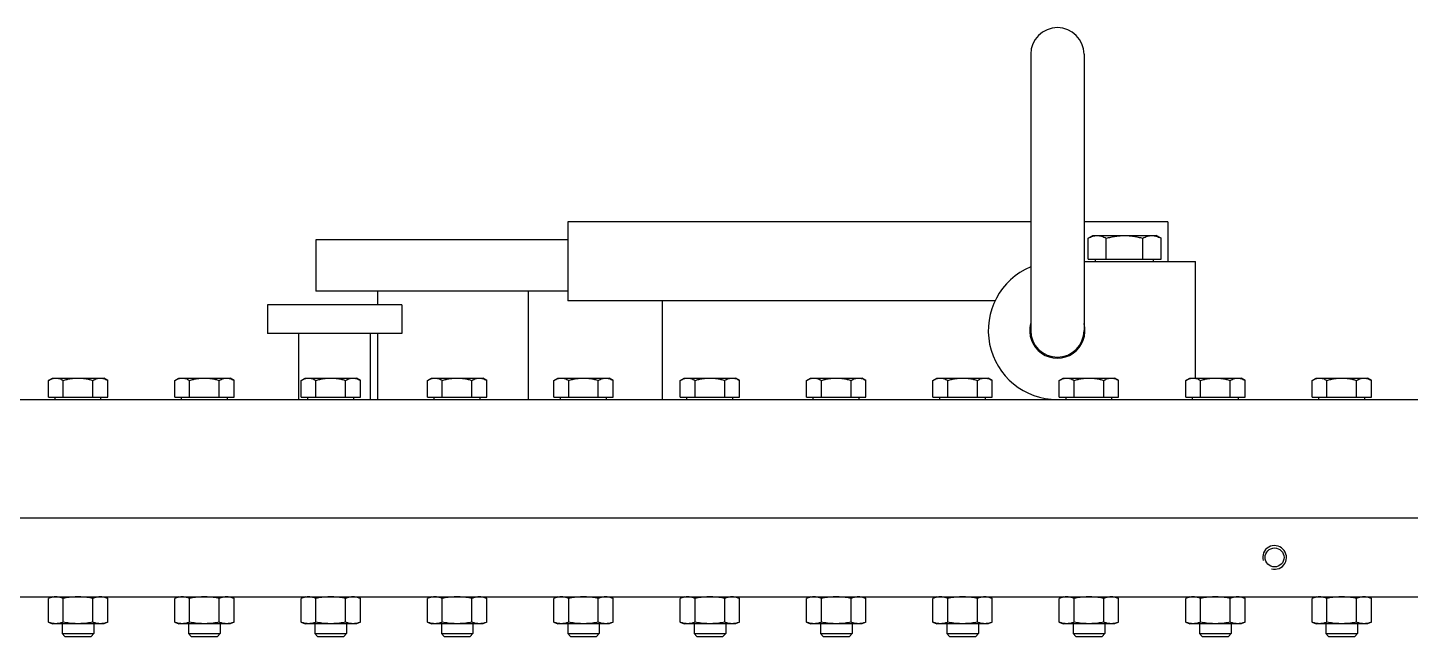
# Model space of a CAD drawing. Extents: x -50 to 48714, y -13211 to 6743.
# Drawn here: x 25988.2 to 26338.4, y -11396.8 to -11242.5 of the extents above; entities that cross this region are included whole.
import ezdxf

# ---------------------------------------------------------------- set-up
doc = ezdxf.new("R2010")
doc.units = 0
doc.header["$LTSCALE"] = 50
doc.layers.get('0').update_dxf_attribs({"linetype": 'CONTINUOUS'})

# ---------------------------------------------------------------- blocks, each defined once
blk = doc.blocks.new('SMAF_UE46_S')
for p, q in [((242.25, 302), (242.25, 232)), ((255.75, 302), (255.75, 232)), ((242.25, 259.5), (125, 259.5)), ((125, 259.5), (125, 239.5)), ((277, 259.5), (255.75, 259.5)), ((277, 259.5), (277, 249.5)), ((256.76, 255.37), (258, 256.08)), ((258, 256.08), (274, 256.08)), ((275.24, 255.37), (274, 256.08)), ((125, 255), (61.25, 255)), ((61.25, 255), (61.25, 242)), ((256.76, 250.1), (256.76, 255.37)), ((261.38, 250.1), (261.38, 255.37)), ((270.62, 250.1), (270.62, 255.37)), ((275.24, 250.1), (275.24, 255.37)), ((255.75, 249.5), (284, 249.5)), ((256.76, 250.1), (275.24, 250.1)), ((258.69, 249.5), (258.69, 250.1)), ((273.32, 249.5), (273.32, 250.1)), ((284, 219.95), (284, 249.5)), ((125, 242), (61.25, 242)), ((76.9, 238.5), (76.9, 242)), ((115.1, 214.5), (115.1, 242)), ((83, 238.5), (49, 238.5)), ((49, 238.5), (49, 231.2)), ((83, 238.5), (83, 231.2)), ((233.24, 239.5), (125, 239.5)), ((149, 214.5), (149, 239.5)), ((83, 231.2), (49, 231.2)), ((56.9, 214.5), (56.9, 231.2)), ((75.1, 214.5), (75.1, 231.2)), ((76.9, 214.5), (76.9, 231.2)), ((253, 226.28), (253, 226.57)), ((-6.51, 219.37), (-5.5, 219.95)), ((-6.51, 215.1), (-6.51, 219.37)), ((-5.5, 219.95), (7.5, 219.95)), ((-2.75, 215.1), (-2.75, 219.37)), ((4.75, 215.1), (4.75, 219.37)), ((8.51, 219.37), (7.5, 219.95)), ((8.51, 215.1), (8.51, 219.37)), ((25.49, 219.37), (26.5, 219.95)), ((25.49, 215.1), (25.49, 219.37)), ((26.5, 219.95), (39.5, 219.95)), ((29.25, 215.1), (29.25, 219.37)), ((36.75, 215.1), (36.75, 219.37)), ((40.51, 219.37), (39.5, 219.95)), ((40.51, 215.1), (40.51, 219.37)), ((57.49, 219.37), (58.5, 219.95)), ((57.49, 215.1), (57.49, 219.37)), ((58.5, 219.95), (71.5, 219.95)), ((61.25, 215.1), (61.25, 219.37)), ((68.75, 215.1), (68.75, 219.37)), ((72.51, 219.37), (71.5, 219.95)), ((72.51, 215.1), (72.51, 219.37)), ((89.49, 219.37), (90.5, 219.95)), ((89.49, 215.1), (89.49, 219.37)), ((90.5, 219.95), (103.5, 219.95)), ((93.25, 215.1), (93.25, 219.37)), ((100.75, 215.1), (100.75, 219.37)), ((104.51, 219.37), (103.5, 219.95)), ((104.51, 215.1), (104.51, 219.37)), ((121.49, 219.37), (122.5, 219.95)), ((121.49, 215.1), (121.49, 219.37)), ((122.5, 219.95), (135.5, 219.95)), ((125.25, 215.1), (125.25, 219.37)), ((132.75, 215.1), (132.75, 219.37)), ((136.51, 219.37), (135.5, 219.95)), ((136.51, 215.1), (136.51, 219.37)), ((153.49, 219.37), (154.5, 219.95)), ((153.49, 215.1), (153.49, 219.37)), ((154.5, 219.95), (167.5, 219.95)), ((157.25, 215.1), (157.25, 219.37)), ((164.75, 215.1), (164.75, 219.37)), ((168.51, 219.37), (167.5, 219.95)), ((168.51, 215.1), (168.51, 219.37)), ((185.49, 219.37), (186.5, 219.95)), ((185.49, 215.1), (185.49, 219.37)), ((186.5, 219.95), (199.5, 219.95)), ((189.25, 215.1), (189.25, 219.37)), ((196.75, 215.1), (196.75, 219.37)), ((200.51, 219.37), (199.5, 219.95)), ((200.51, 215.1), (200.51, 219.37)), ((217.49, 219.37), (218.5, 219.95)), ((217.49, 215.1), (217.49, 219.37)), ((218.5, 219.95), (231.5, 219.95)), ((221.25, 215.1), (221.25, 219.37)), ((228.75, 215.1), (228.75, 219.37)), ((232.51, 219.37), (231.5, 219.95)), ((232.51, 215.1), (232.51, 219.37)), ((249.49, 219.37), (250.5, 219.95)), ((249.49, 215.1), (249.49, 219.37)), ((250.5, 219.95), (263.5, 219.95)), ((253.25, 215.1), (253.25, 219.37)), ((260.75, 215.1), (260.75, 219.37)), ((264.51, 219.37), (263.5, 219.95)), ((264.51, 215.1), (264.51, 219.37)), ((281.49, 219.37), (282.5, 219.95)), ((281.49, 215.1), (281.49, 219.37)), ((282.5, 219.95), (295.5, 219.95)), ((285.25, 215.1), (285.25, 219.37)), ((292.75, 215.1), (292.75, 219.37)), ((296.51, 219.37), (295.5, 219.95)), ((296.51, 215.1), (296.51, 219.37)), ((313.49, 219.37), (314.5, 219.95)), ((313.49, 215.1), (313.49, 219.37)), ((314.5, 219.95), (327.5, 219.95)), ((317.25, 215.1), (317.25, 219.37)), ((324.75, 215.1), (324.75, 219.37)), ((328.51, 219.37), (327.5, 219.95)), ((328.51, 215.1), (328.51, 219.37)), ((-364, 214.5), (366, 214.5)), ((-6.51, 215.1), (8.51, 215.1)), ((-4.81, 214.5), (-4.81, 215.1)), ((6.82, 214.5), (6.82, 215.1)), ((25.49, 215.1), (40.51, 215.1)), ((27.19, 214.5), (27.19, 215.1)), ((38.82, 214.5), (38.82, 215.1)), ((57.49, 215.1), (72.51, 215.1)), ((59.19, 214.5), (59.19, 215.1)), ((70.82, 214.5), (70.82, 215.1)), ((89.49, 215.1), (104.51, 215.1)), ((91.19, 214.5), (91.19, 215.1)), ((102.82, 214.5), (102.82, 215.1)), ((121.49, 215.1), (136.51, 215.1)), ((123.19, 214.5), (123.19, 215.1)), ((134.82, 214.5), (134.82, 215.1)), ((153.49, 215.1), (168.51, 215.1)), ((155.19, 214.5), (155.19, 215.1)), ((166.82, 214.5), (166.82, 215.1)), ((185.49, 215.1), (200.51, 215.1)), ((187.19, 214.5), (187.19, 215.1)), ((198.82, 214.5), (198.82, 215.1)), ((217.49, 215.1), (232.51, 215.1)), ((219.19, 214.5), (219.19, 215.1)), ((230.82, 214.5), (230.82, 215.1)), ((249.49, 215.1), (264.51, 215.1)), ((251.19, 214.5), (251.19, 215.1)), ((262.82, 214.5), (262.82, 215.1)), ((281.49, 215.1), (296.51, 215.1)), ((283.19, 214.5), (283.19, 215.1)), ((294.82, 214.5), (294.82, 215.1)), ((313.49, 215.1), (328.51, 215.1)), ((315.19, 214.5), (315.19, 215.1)), ((326.82, 214.5), (326.82, 215.1)), ((-364, 184.5), (366, 184.5)), ((-364, 164.5), (366, 164.5)), ((-5.5, 164.5), (-6.51, 164.13)), ((-6.51, 158.07), (-6.51, 164.13)), ((-2.75, 158.07), (-2.75, 164.13)), ((4.75, 158.07), (4.75, 164.13)), ((7.5, 164.5), (8.51, 164.13)), ((8.51, 158.07), (8.51, 164.13)), ((26.5, 164.5), (25.49, 164.13)), ((25.49, 158.07), (25.49, 164.13)), ((29.25, 158.07), (29.25, 164.13)), ((36.75, 158.07), (36.75, 164.13)), ((39.5, 164.5), (40.51, 164.13)), ((40.51, 158.07), (40.51, 164.13)), ((58.5, 164.5), (57.49, 164.13)), ((57.49, 158.07), (57.49, 164.13)), ((61.25, 158.07), (61.25, 164.13)), ((68.75, 158.07), (68.75, 164.13)), ((71.5, 164.5), (72.51, 164.13)), ((72.51, 158.07), (72.51, 164.13)), ((90.5, 164.5), (89.49, 164.13)), ((89.49, 158.07), (89.49, 164.13)), ((93.25, 158.07), (93.25, 164.13)), ((100.75, 158.07), (100.75, 164.13)), ((103.5, 164.5), (104.51, 164.13)), ((104.51, 158.07), (104.51, 164.13)), ((122.5, 164.5), (121.49, 164.13)), ((121.49, 158.07), (121.49, 164.13)), ((125.25, 158.07), (125.25, 164.13)), ((132.75, 158.07), (132.75, 164.13)), ((135.5, 164.5), (136.51, 164.13)), ((136.51, 158.07), (136.51, 164.13)), ((154.5, 164.5), (153.49, 164.13)), ((153.49, 158.07), (153.49, 164.13)), ((157.25, 158.07), (157.25, 164.13)), ((164.75, 158.07), (164.75, 164.13)), ((167.5, 164.5), (168.51, 164.13)), ((168.51, 158.07), (168.51, 164.13)), ((186.5, 164.5), (185.49, 164.13)), ((185.49, 158.07), (185.49, 164.13)), ((189.25, 158.07), (189.25, 164.13)), ((196.75, 158.07), (196.75, 164.13)), ((199.5, 164.5), (200.51, 164.13)), ((200.51, 158.07), (200.51, 164.13)), ((218.5, 164.5), (217.49, 164.13)), ((217.49, 158.07), (217.49, 164.13)), ((221.25, 158.07), (221.25, 164.13)), ((228.75, 158.07), (228.75, 164.13)), ((231.5, 164.5), (232.51, 164.13)), ((232.51, 158.07), (232.51, 164.13)), ((250.5, 164.5), (249.49, 164.13)), ((249.49, 158.07), (249.49, 164.13)), ((253.25, 158.07), (253.25, 164.13)), ((260.75, 158.07), (260.75, 164.13)), ((263.5, 164.5), (264.51, 164.13)), ((264.51, 158.07), (264.51, 164.13)), ((282.5, 164.5), (281.49, 164.13)), ((281.49, 158.07), (281.49, 164.13)), ((285.25, 158.07), (285.25, 164.13)), ((292.75, 158.07), (292.75, 164.13)), ((295.5, 164.5), (296.51, 164.13)), ((296.51, 158.07), (296.51, 164.13)), ((314.5, 164.5), (313.49, 164.13)), ((313.49, 158.07), (313.49, 164.13)), ((317.25, 158.07), (317.25, 164.13)), ((324.75, 158.07), (324.75, 164.13)), ((327.5, 164.5), (328.51, 164.13)), ((328.51, 158.07), (328.51, 164.13)), ((-6.51, 158.07), (-5.5, 157.7)), ((7.5, 157.7), (-5.5, 157.7)), ((-3, 157.7), (-3, 155.18)), ((5, 157.7), (5, 155.18)), ((8.51, 158.07), (7.5, 157.7)), ((25.49, 158.07), (26.5, 157.7)), ((39.5, 157.7), (26.5, 157.7)), ((29, 157.7), (29, 155.18)), ((37, 157.7), (37, 155.18)), ((40.51, 158.07), (39.5, 157.7)), ((57.49, 158.07), (58.5, 157.7)), ((71.5, 157.7), (58.5, 157.7)), ((61, 157.7), (61, 155.18)), ((69, 157.7), (69, 155.18)), ((72.51, 158.07), (71.5, 157.7)), ((89.49, 158.07), (90.5, 157.7)), ((103.5, 157.7), (90.5, 157.7)), ((93, 157.7), (93, 155.18)), ((101, 157.7), (101, 155.18)), ((104.51, 158.07), (103.5, 157.7)), ((121.49, 158.07), (122.5, 157.7)), ((135.5, 157.7), (122.5, 157.7)), ((125, 157.7), (125, 155.18)), ((133, 157.7), (133, 155.18)), ((136.51, 158.07), (135.5, 157.7)), ((153.49, 158.07), (154.5, 157.7)), ((167.5, 157.7), (154.5, 157.7)), ((157, 157.7), (157, 155.18)), ((165, 157.7), (165, 155.18)), ((168.51, 158.07), (167.5, 157.7)), ((185.49, 158.07), (186.5, 157.7)), ((199.5, 157.7), (186.5, 157.7)), ((189, 157.7), (189, 155.18)), ((197, 157.7), (197, 155.18)), ((200.51, 158.07), (199.5, 157.7)), ((217.49, 158.07), (218.5, 157.7)), ((231.5, 157.7), (218.5, 157.7)), ((221, 157.7), (221, 155.18)), ((229, 157.7), (229, 155.18)), ((232.51, 158.07), (231.5, 157.7)), ((249.49, 158.07), (250.5, 157.7)), ((263.5, 157.7), (250.5, 157.7)), ((253, 157.7), (253, 155.18)), ((261, 157.7), (261, 155.18)), ((264.51, 158.07), (263.5, 157.7)), ((281.49, 158.07), (282.5, 157.7)), ((295.5, 157.7), (282.5, 157.7)), ((285, 157.7), (285, 155.18)), ((293, 157.7), (293, 155.18)), ((296.51, 158.07), (295.5, 157.7)), ((313.49, 158.07), (314.5, 157.7)), ((327.5, 157.7), (314.5, 157.7)), ((317, 157.7), (317, 155.18)), ((325, 157.7), (325, 155.18)), ((328.51, 158.07), (327.5, 157.7)), ((-3, 155.18), (5, 155.18)), ((-3, 155.18), (-2.32, 154.5)), ((-2.32, 154.5), (4.32, 154.5)), ((5, 155.18), (4.32, 154.5)), ((29, 155.18), (37, 155.18)), ((29, 155.18), (29.68, 154.5)), ((29.68, 154.5), (36.32, 154.5)), ((37, 155.18), (36.32, 154.5)), ((61, 155.18), (69, 155.18)), ((61, 155.18), (61.68, 154.5)), ((61.68, 154.5), (68.32, 154.5)), ((69, 155.18), (68.32, 154.5)), ((93, 155.18), (101, 155.18)), ((93, 155.18), (93.68, 154.5)), ((93.68, 154.5), (100.32, 154.5)), ((101, 155.18), (100.32, 154.5)), ((125, 155.18), (133, 155.18)), ((125, 155.18), (125.68, 154.5)), ((125.68, 154.5), (132.32, 154.5)), ((133, 155.18), (132.32, 154.5)), ((157, 155.18), (165, 155.18)), ((157, 155.18), (157.68, 154.5)), ((157.68, 154.5), (164.32, 154.5)), ((165, 155.18), (164.32, 154.5)), ((189, 155.18), (197, 155.18)), ((189, 155.18), (189.68, 154.5)), ((189.68, 154.5), (196.32, 154.5)), ((197, 155.18), (196.32, 154.5)), ((221, 155.18), (229, 155.18)), ((221, 155.18), (221.68, 154.5)), ((221.68, 154.5), (228.32, 154.5)), ((229, 155.18), (228.32, 154.5)), ((253, 155.18), (253.68, 154.5)), ((253, 155.18), (261, 155.18)), ((253.68, 154.5), (260.32, 154.5)), ((261, 155.18), (260.32, 154.5)), ((285, 155.18), (293, 155.18)), ((285, 155.18), (285.68, 154.5)), ((285.68, 154.5), (292.32, 154.5)), ((293, 155.18), (292.32, 154.5)), ((317, 155.18), (317.68, 154.5)), ((317, 155.18), (325, 155.18)), ((317.68, 154.5), (324.32, 154.5)), ((325, 155.18), (324.32, 154.5))]:
    blk.add_line(p, q)
blk.add_circle((304, 174.5), 2.4)
for centre, radius, start, end in [((249, 302), 6.75, 0, 180), ((249, 232), 17.5, 112.7489, 270), ((249, 232), 7, 165.4973, 14.5027), ((249, 232), 6.75, 180, 0), ((304, 174.5), 3, 255, 195)]:
    blk.add_arc(centre, radius, start, end)
for points, start_tangent, end_tangent in [([(256.76, 255.37), (257.36, 255.68), (257.94, 255.9), (258.51, 256.03), (259.07, 256.08)], (0.866025, 0.5), (1, 0)), ([(259.07, 256.08), (259.64, 256.03), (260.2, 255.9), (260.78, 255.68), (261.38, 255.37)], (1, 0), (0.866025, -0.5)), ([(261.38, 255.37), (262.57, 255.67), (263.73, 255.9), (264.87, 256.03), (266, 256.08)], (0.960769, 0.27735), (1, 0)), ([(266, 256.08), (267.14, 256.03), (268.28, 255.9), (269.43, 255.67), (270.62, 255.37)], (1, 0), (0.960769, -0.27735)), ([(270.62, 255.37), (271.22, 255.68), (271.8, 255.9), (272.36, 256.03), (272.93, 256.08)], (0.866025, 0.5), (1, 0)), ([(272.93, 256.08), (273.49, 256.03), (273.96, 255.93)], (1, 0), (0.960597, -0.277946)), ([(273.96, 255.93), (274.06, 255.9), (274.64, 255.68), (275.24, 255.37)], (0.960597, -0.277946), (0.866025, -0.5)), ([(-6.51, 219.37), (-6.02, 219.62), (-5.55, 219.8), (-5.09, 219.91), (-4.63, 219.95)], (0.866025, 0.5), (1, 0)), ([(-4.63, 219.95), (-4.17, 219.91), (-3.71, 219.8), (-3.24, 219.62), (-2.75, 219.37)], (1, 0), (0.866025, -0.5)), ([(-2.75, 219.37), (-1.78, 219.62), (-0.84, 219.8), (0.08, 219.91), (1, 219.95)], (0.960769, 0.27735), (1, 0)), ([(1, 219.95), (1.92, 219.91), (2.85, 219.8), (3.79, 219.62), (4.75, 219.37)], (1, 0), (0.960769, -0.27735)), ([(4.75, 219.37), (5.24, 219.62), (5.71, 219.8), (6.17, 219.91), (6.63, 219.95)], (0.866025, 0.5), (1, 0)), ([(6.63, 219.95), (7.09, 219.91), (7.47, 219.83)], (1, 0), (0.960596, -0.27795)), ([(7.47, 219.83), (7.55, 219.8)], (0.960596, -0.27795), (0.95406, -0.299617)), ([(7.55, 219.8), (8.02, 219.62), (8.51, 219.37)], (0.95406, -0.299617), (0.866025, -0.5)), ([(25.49, 219.37), (25.98, 219.62), (26.45, 219.8), (26.91, 219.91), (27.37, 219.95)], (0.866025, 0.5), (1, 0)), ([(27.37, 219.95), (27.83, 219.91), (28.29, 219.8), (28.76, 219.62), (29.25, 219.37)], (1, 0), (0.866025, -0.5)), ([(29.25, 219.37), (30.22, 219.62), (31.16, 219.8), (32.08, 219.91), (33, 219.95)], (0.960769, 0.27735), (1, 0)), ([(33, 219.95), (33.92, 219.91), (34.85, 219.8), (35.79, 219.62), (36.75, 219.37)], (1, 0), (0.960769, -0.27735)), ([(36.75, 219.37), (37.24, 219.62), (37.71, 219.8), (38.17, 219.91), (38.63, 219.95)], (0.866025, 0.5), (1, 0)), ([(38.63, 219.95), (39.09, 219.91), (39.47, 219.83)], (1, 0), (0.960596, -0.27795)), ([(39.47, 219.83), (39.55, 219.8)], (0.960596, -0.27795), (0.95406, -0.299617)), ([(39.55, 219.8), (40.02, 219.62), (40.51, 219.37)], (0.95406, -0.299617), (0.866025, -0.5)), ([(57.49, 219.37), (57.98, 219.62), (58.45, 219.8), (58.91, 219.91), (59.37, 219.95)], (0.866025, 0.5), (1, 0)), ([(59.37, 219.95), (59.83, 219.91), (60.29, 219.8), (60.76, 219.62), (61.25, 219.37)], (1, 0), (0.866025, -0.5)), ([(61.25, 219.37), (62.22, 219.62), (63.16, 219.8), (64.08, 219.91), (65, 219.95)], (0.960769, 0.27735), (1, 0)), ([(65, 219.95), (65.92, 219.91), (66.85, 219.8), (67.79, 219.62), (68.75, 219.37)], (1, 0), (0.960769, -0.27735)), ([(68.75, 219.37), (69.24, 219.62), (69.71, 219.8), (70.17, 219.91), (70.63, 219.95)], (0.866025, 0.5), (1, 0)), ([(70.63, 219.95), (71.09, 219.91), (71.47, 219.83)], (1, 0), (0.960596, -0.27795)), ([(71.47, 219.83), (71.55, 219.8)], (0.960596, -0.27795), (0.95406, -0.299617)), ([(71.55, 219.8), (72.02, 219.62), (72.51, 219.37)], (0.95406, -0.299617), (0.866025, -0.5)), ([(89.49, 219.37), (89.98, 219.62), (90.45, 219.8), (90.91, 219.91), (91.37, 219.95)], (0.866025, 0.5), (1, 0)), ([(91.37, 219.95), (91.83, 219.91), (92.29, 219.8), (92.76, 219.62), (93.25, 219.37)], (1, 0), (0.866025, -0.5)), ([(93.25, 219.37), (94.22, 219.62), (95.16, 219.8), (96.08, 219.91), (97, 219.95)], (0.960769, 0.27735), (1, 0)), ([(97, 219.95), (97.92, 219.91), (98.85, 219.8), (99.79, 219.62), (100.75, 219.37)], (1, 0), (0.960769, -0.27735)), ([(100.75, 219.37), (101.24, 219.62), (101.71, 219.8), (102.17, 219.91), (102.63, 219.95)], (0.866025, 0.5), (1, 0)), ([(102.63, 219.95), (103.09, 219.91), (103.47, 219.83)], (1, 0), (0.960596, -0.27795)), ([(103.47, 219.83), (103.55, 219.8)], (0.960596, -0.27795), (0.95406, -0.299617)), ([(103.55, 219.8), (104.02, 219.62), (104.51, 219.37)], (0.95406, -0.299617), (0.866025, -0.5)), ([(121.49, 219.37), (121.98, 219.62), (122.45, 219.8), (122.91, 219.91), (123.37, 219.95)], (0.866025, 0.5), (1, 0)), ([(123.37, 219.95), (123.83, 219.91), (124.29, 219.8), (124.76, 219.62), (125.25, 219.37)], (1, 0), (0.866025, -0.5)), ([(125.25, 219.37), (126.22, 219.62), (127.16, 219.8), (128.08, 219.91), (129, 219.95)], (0.960769, 0.27735), (1, 0)), ([(129, 219.95), (129.92, 219.91), (130.85, 219.8), (131.79, 219.62), (132.75, 219.37)], (1, 0), (0.960769, -0.27735)), ([(132.75, 219.37), (133.24, 219.62), (133.71, 219.8), (134.17, 219.91), (134.63, 219.95)], (0.866025, 0.5), (1, 0)), ([(134.63, 219.95), (135.09, 219.91), (135.47, 219.83)], (1, 0), (0.960596, -0.27795)), ([(135.47, 219.83), (135.55, 219.8)], (0.960596, -0.27795), (0.95406, -0.299617)), ([(135.55, 219.8), (136.02, 219.62), (136.51, 219.37)], (0.95406, -0.299617), (0.866025, -0.5)), ([(153.49, 219.37), (153.98, 219.62), (154.45, 219.8), (154.91, 219.91), (155.37, 219.95)], (0.866025, 0.5), (1, 0)), ([(155.37, 219.95), (155.83, 219.91), (156.29, 219.8), (156.76, 219.62), (157.25, 219.37)], (1, 0), (0.866025, -0.5)), ([(157.25, 219.37), (158.22, 219.62), (159.16, 219.8), (160.08, 219.91), (161, 219.95)], (0.960769, 0.27735), (1, 0)), ([(161, 219.95), (161.92, 219.91), (162.85, 219.8), (163.79, 219.62), (164.75, 219.37)], (1, 0), (0.960769, -0.27735)), ([(164.75, 219.37), (165.24, 219.62), (165.71, 219.8), (166.17, 219.91), (166.63, 219.95)], (0.866025, 0.5), (1, 0)), ([(166.63, 219.95), (167.09, 219.91), (167.47, 219.83)], (1, 0), (0.960596, -0.27795)), ([(167.47, 219.83), (167.55, 219.8)], (0.960596, -0.27795), (0.95406, -0.299617)), ([(167.55, 219.8), (168.02, 219.62), (168.51, 219.37)], (0.95406, -0.299617), (0.866025, -0.5)), ([(185.49, 219.37), (185.98, 219.62), (186.45, 219.8), (186.91, 219.91), (187.37, 219.95)], (0.866025, 0.5), (1, 0)), ([(187.37, 219.95), (187.83, 219.91), (188.29, 219.8), (188.76, 219.62), (189.25, 219.37)], (1, 0), (0.866025, -0.5)), ([(189.25, 219.37), (190.22, 219.62), (191.16, 219.8), (192.08, 219.91), (193, 219.95)], (0.960769, 0.27735), (1, 0)), ([(193, 219.95), (193.92, 219.91), (194.85, 219.8), (195.79, 219.62), (196.75, 219.37)], (1, 0), (0.960769, -0.27735)), ([(196.75, 219.37), (197.24, 219.62), (197.71, 219.8), (198.17, 219.91), (198.63, 219.95)], (0.866025, 0.5), (1, 0)), ([(198.63, 219.95), (199.09, 219.91), (199.47, 219.83)], (1, 0), (0.960596, -0.27795)), ([(199.47, 219.83), (199.55, 219.8)], (0.960596, -0.27795), (0.95406, -0.299617)), ([(199.55, 219.8), (200.02, 219.62), (200.51, 219.37)], (0.95406, -0.299617), (0.866025, -0.5)), ([(217.49, 219.37), (217.98, 219.62), (218.45, 219.8), (218.91, 219.91), (219.37, 219.95)], (0.866025, 0.5), (1, 0)), ([(219.37, 219.95), (219.83, 219.91), (220.29, 219.8), (220.76, 219.62), (221.25, 219.37)], (1, 0), (0.866025, -0.5)), ([(221.25, 219.37), (222.22, 219.62), (223.16, 219.8), (224.08, 219.91), (225, 219.95)], (0.960769, 0.27735), (1, 0)), ([(225, 219.95), (225.92, 219.91), (226.85, 219.8), (227.79, 219.62), (228.75, 219.37)], (1, 0), (0.960769, -0.27735)), ([(228.75, 219.37), (229.24, 219.62), (229.71, 219.8), (230.17, 219.91), (230.63, 219.95)], (0.866025, 0.5), (1, 0)), ([(230.63, 219.95), (231.09, 219.91), (231.47, 219.83)], (1, 0), (0.960596, -0.27795)), ([(231.47, 219.83), (231.55, 219.8)], (0.960596, -0.27795), (0.95406, -0.299617)), ([(231.55, 219.8), (232.02, 219.62), (232.51, 219.37)], (0.95406, -0.299617), (0.866025, -0.5)), ([(249.49, 219.37), (249.98, 219.62), (250.45, 219.8), (250.91, 219.91), (251.37, 219.95)], (0.866025, 0.5), (1, 0)), ([(251.37, 219.95), (251.83, 219.91), (252.29, 219.8), (252.76, 219.62), (253.25, 219.37)], (1, 0), (0.866025, -0.5)), ([(253.25, 219.37), (254.22, 219.62), (255.16, 219.8), (256.08, 219.91), (257, 219.95)], (0.960769, 0.27735), (1, 0)), ([(257, 219.95), (257.92, 219.91), (258.85, 219.8), (259.79, 219.62), (260.75, 219.37)], (1, 0), (0.960769, -0.27735)), ([(260.75, 219.37), (261.24, 219.62), (261.71, 219.8), (262.17, 219.91), (262.63, 219.95)], (0.866025, 0.5), (1, 0)), ([(262.63, 219.95), (263.09, 219.91), (263.47, 219.83)], (1, 0), (0.960596, -0.27795)), ([(263.47, 219.83), (263.55, 219.8)], (0.960596, -0.27795), (0.95406, -0.299617)), ([(263.55, 219.8), (264.02, 219.62), (264.51, 219.37)], (0.95406, -0.299617), (0.866025, -0.5)), ([(281.49, 219.37), (281.98, 219.62), (282.45, 219.8), (282.91, 219.91), (283.37, 219.95)], (0.866025, 0.5), (1, 0)), ([(283.37, 219.95), (283.83, 219.91), (284.29, 219.8), (284.76, 219.62), (285.25, 219.37)], (1, 0), (0.866025, -0.5)), ([(285.25, 219.37), (286.22, 219.62), (287.16, 219.8), (288.08, 219.91), (289, 219.95)], (0.960769, 0.27735), (1, 0)), ([(289, 219.95), (289.92, 219.91), (290.85, 219.8), (291.79, 219.62), (292.75, 219.37)], (1, 0), (0.960769, -0.27735)), ([(292.75, 219.37), (293.24, 219.62), (293.71, 219.8), (294.17, 219.91), (294.63, 219.95)], (0.866025, 0.5), (1, 0)), ([(294.63, 219.95), (295.09, 219.91), (295.47, 219.83)], (1, 0), (0.960596, -0.27795)), ([(295.47, 219.83), (295.55, 219.8)], (0.960596, -0.27795), (0.95406, -0.299617)), ([(295.55, 219.8), (296.02, 219.62), (296.51, 219.37)], (0.95406, -0.299617), (0.866025, -0.5)), ([(313.49, 219.37), (313.98, 219.62), (314.45, 219.8), (314.91, 219.91), (315.37, 219.95)], (0.866025, 0.5), (1, 0)), ([(315.37, 219.95), (315.83, 219.91), (316.29, 219.8), (316.76, 219.62), (317.25, 219.37)], (1, 0), (0.866025, -0.5)), ([(317.25, 219.37), (318.22, 219.62), (319.16, 219.8), (320.08, 219.91), (321, 219.95)], (0.960769, 0.27735), (1, 0)), ([(321, 219.95), (321.92, 219.91), (322.85, 219.8), (323.79, 219.62), (324.75, 219.37)], (1, 0), (0.960769, -0.27735)), ([(324.75, 219.37), (325.24, 219.62), (325.71, 219.8), (326.17, 219.91), (326.63, 219.95)], (0.866025, 0.5), (1, 0)), ([(326.63, 219.95), (327.09, 219.91), (327.47, 219.83)], (1, 0), (0.960596, -0.27795)), ([(327.47, 219.83), (327.55, 219.8)], (0.960596, -0.27795), (0.95406, -0.299617)), ([(327.55, 219.8), (328.02, 219.62), (328.51, 219.37)], (0.95406, -0.299617), (0.866025, -0.5)), ([(-4.63, 164.5), (-5, 164.48), (-5.37, 164.44), (-5.75, 164.36), (-6.12, 164.26), (-6.51, 164.13)], (-1, 0), (-0.939693, -0.34202)), ([(-2.75, 164.13), (-3.14, 164.26), (-3.51, 164.36), (-3.88, 164.44), (-4.26, 164.48), (-4.63, 164.5)], (-0.939693, 0.34202), (-1, 0)), ([(1, 164.5), (0.25, 164.48), (-0.5, 164.44), (-1.24, 164.36), (-1.99, 164.26), (-2.75, 164.13)], (-1, 0), (-0.983841, -0.179044)), ([(4.75, 164.13), (3.99, 164.26), (3.24, 164.36), (2.49, 164.44), (1.74, 164.48), (1, 164.5)], (-0.983841, 0.179044), (-1, 0)), ([(6.63, 164.5), (6.26, 164.48), (5.88, 164.44), (5.51, 164.36), (5.14, 164.26), (4.75, 164.13)], (-1, 0), (-0.939693, -0.34202)), ([(8.51, 164.13), (8.12, 164.26), (7.75, 164.36), (7.37, 164.44), (7, 164.48), (6.63, 164.5)], (-0.939693, 0.34202), (-1, 0)), ([(27.37, 164.5), (27, 164.48), (26.63, 164.44), (26.25, 164.36), (25.88, 164.26), (25.49, 164.13)], (-1, 0), (-0.939693, -0.34202)), ([(29.25, 164.13), (28.86, 164.26), (28.49, 164.36), (28.12, 164.44), (27.74, 164.48), (27.37, 164.5)], (-0.939693, 0.34202), (-1, 0)), ([(33, 164.5), (32.25, 164.48), (31.5, 164.44), (30.76, 164.36), (30.01, 164.26), (29.25, 164.13)], (-1, 0), (-0.983841, -0.179044)), ([(36.75, 164.13), (35.99, 164.26), (35.24, 164.36), (34.49, 164.44), (33.74, 164.48), (33, 164.5)], (-0.983841, 0.179044), (-1, 0)), ([(38.63, 164.5), (38.26, 164.48), (37.88, 164.44), (37.51, 164.36), (37.14, 164.26), (36.75, 164.13)], (-1, 0), (-0.939693, -0.34202)), ([(40.51, 164.13), (40.12, 164.26), (39.75, 164.36), (39.37, 164.44), (39, 164.48), (38.63, 164.5)], (-0.939693, 0.34202), (-1, 0)), ([(59.37, 164.5), (59, 164.48), (58.63, 164.44), (58.25, 164.36), (57.88, 164.26), (57.49, 164.13)], (-1, 0), (-0.939693, -0.34202)), ([(61.25, 164.13), (60.86, 164.26), (60.49, 164.36), (60.12, 164.44), (59.74, 164.48), (59.37, 164.5)], (-0.939693, 0.34202), (-1, 0)), ([(65, 164.5), (64.25, 164.48), (63.5, 164.44), (62.76, 164.36), (62.01, 164.26), (61.25, 164.13)], (-1, 0), (-0.983841, -0.179044)), ([(68.75, 164.13), (67.99, 164.26), (67.24, 164.36), (66.49, 164.44), (65.74, 164.48), (65, 164.5)], (-0.983841, 0.179044), (-1, 0)), ([(70.63, 164.5), (70.26, 164.48), (69.88, 164.44), (69.51, 164.36), (69.14, 164.26), (68.75, 164.13)], (-1, 0), (-0.939693, -0.34202)), ([(72.51, 164.13), (72.12, 164.26), (71.75, 164.36), (71.37, 164.44), (71, 164.48), (70.63, 164.5)], (-0.939693, 0.34202), (-1, 0)), ([(91.37, 164.5), (91, 164.48), (90.63, 164.44), (90.25, 164.36), (89.88, 164.26), (89.49, 164.13)], (-1, 0), (-0.939693, -0.34202)), ([(93.25, 164.13), (92.86, 164.26), (92.49, 164.36), (92.12, 164.44), (91.74, 164.48), (91.37, 164.5)], (-0.939693, 0.34202), (-1, 0)), ([(97, 164.5), (96.25, 164.48), (95.5, 164.44), (94.76, 164.36), (94.01, 164.26), (93.25, 164.13)], (-1, 0), (-0.983841, -0.179044)), ([(100.75, 164.13), (99.99, 164.26), (99.24, 164.36), (98.49, 164.44), (97.74, 164.48), (97, 164.5)], (-0.983841, 0.179044), (-1, 0)), ([(102.63, 164.5), (102.26, 164.48), (101.88, 164.44), (101.51, 164.36), (101.14, 164.26), (100.75, 164.13)], (-1, 0), (-0.939693, -0.34202)), ([(104.51, 164.13), (104.12, 164.26), (103.75, 164.36), (103.37, 164.44), (103, 164.48), (102.63, 164.5)], (-0.939693, 0.34202), (-1, 0)), ([(123.37, 164.5), (123, 164.48), (122.63, 164.44), (122.25, 164.36), (121.88, 164.26), (121.49, 164.13)], (-1, 0), (-0.939693, -0.34202)), ([(125.25, 164.13), (124.86, 164.26), (124.49, 164.36), (124.12, 164.44), (123.74, 164.48), (123.37, 164.5)], (-0.939693, 0.34202), (-1, 0)), ([(129, 164.5), (128.25, 164.48), (127.5, 164.44), (126.76, 164.36), (126.01, 164.26), (125.25, 164.13)], (-1, 0), (-0.983841, -0.179044)), ([(132.75, 164.13), (131.99, 164.26), (131.24, 164.36), (130.49, 164.44), (129.74, 164.48), (129, 164.5)], (-0.983841, 0.179044), (-1, 0)), ([(134.63, 164.5), (134.26, 164.48), (133.88, 164.44), (133.51, 164.36), (133.14, 164.26), (132.75, 164.13)], (-1, 0), (-0.939693, -0.34202)), ([(136.51, 164.13), (136.12, 164.26), (135.75, 164.36), (135.37, 164.44), (135, 164.48), (134.63, 164.5)], (-0.939693, 0.34202), (-1, 0)), ([(155.37, 164.5), (155, 164.48), (154.63, 164.44), (154.25, 164.36), (153.88, 164.26), (153.49, 164.13)], (-1, 0), (-0.939693, -0.34202)), ([(157.25, 164.13), (156.86, 164.26), (156.49, 164.36), (156.12, 164.44), (155.74, 164.48), (155.37, 164.5)], (-0.939693, 0.34202), (-1, 0)), ([(161, 164.5), (160.25, 164.48), (159.5, 164.44), (158.76, 164.36), (158.01, 164.26), (157.25, 164.13)], (-1, 0), (-0.983841, -0.179044)), ([(164.75, 164.13), (163.99, 164.26), (163.24, 164.36), (162.49, 164.44), (161.74, 164.48), (161, 164.5)], (-0.983841, 0.179044), (-1, 0)), ([(166.63, 164.5), (166.26, 164.48), (165.88, 164.44), (165.51, 164.36), (165.14, 164.26), (164.75, 164.13)], (-1, 0), (-0.939693, -0.34202)), ([(168.51, 164.13), (168.12, 164.26), (167.75, 164.36), (167.37, 164.44), (167, 164.48), (166.63, 164.5)], (-0.939693, 0.34202), (-1, 0)), ([(187.37, 164.5), (187, 164.48), (186.63, 164.44), (186.25, 164.36), (185.88, 164.26), (185.49, 164.13)], (-1, 0), (-0.939693, -0.34202)), ([(189.25, 164.13), (188.86, 164.26), (188.49, 164.36), (188.12, 164.44), (187.74, 164.48), (187.37, 164.5)], (-0.939693, 0.34202), (-1, 0)), ([(193, 164.5), (192.25, 164.48), (191.5, 164.44), (190.76, 164.36), (190.01, 164.26), (189.25, 164.13)], (-1, 0), (-0.983841, -0.179044)), ([(196.75, 164.13), (195.99, 164.26), (195.24, 164.36), (194.49, 164.44), (193.74, 164.48), (193, 164.5)], (-0.983841, 0.179044), (-1, 0)), ([(198.63, 164.5), (198.26, 164.48), (197.88, 164.44), (197.51, 164.36), (197.14, 164.26), (196.75, 164.13)], (-1, 0), (-0.939693, -0.34202)), ([(200.51, 164.13), (200.12, 164.26), (199.75, 164.36), (199.37, 164.44), (199, 164.48), (198.63, 164.5)], (-0.939693, 0.34202), (-1, 0)), ([(219.37, 164.5), (219, 164.48), (218.63, 164.44), (218.25, 164.36), (217.88, 164.26), (217.49, 164.13)], (-1, 0), (-0.939693, -0.34202)), ([(221.25, 164.13), (220.86, 164.26), (220.49, 164.36), (220.12, 164.44), (219.74, 164.48), (219.37, 164.5)], (-0.939693, 0.34202), (-1, 0)), ([(225, 164.5), (224.25, 164.48), (223.5, 164.44), (222.76, 164.36), (222.01, 164.26), (221.25, 164.13)], (-1, 0), (-0.983841, -0.179044)), ([(228.75, 164.13), (227.99, 164.26), (227.24, 164.36), (226.49, 164.44), (225.74, 164.48), (225, 164.5)], (-0.983841, 0.179044), (-1, 0)), ([(230.63, 164.5), (230.26, 164.48), (229.88, 164.44), (229.51, 164.36), (229.14, 164.26), (228.75, 164.13)], (-1, 0), (-0.939693, -0.34202)), ([(232.51, 164.13), (232.12, 164.26), (231.75, 164.36), (231.37, 164.44), (231, 164.48), (230.63, 164.5)], (-0.939693, 0.34202), (-1, 0)), ([(251.37, 164.5), (251, 164.48), (250.63, 164.44), (250.25, 164.36), (249.88, 164.26), (249.49, 164.13)], (-1, 0), (-0.939693, -0.34202)), ([(253.25, 164.13), (252.86, 164.26), (252.49, 164.36), (252.12, 164.44), (251.74, 164.48), (251.37, 164.5)], (-0.939693, 0.34202), (-1, 0)), ([(257, 164.5), (256.25, 164.48), (255.5, 164.44), (254.76, 164.36), (254.01, 164.26), (253.25, 164.13)], (-1, 0), (-0.983841, -0.179044)), ([(260.75, 164.13), (259.99, 164.26), (259.24, 164.36), (258.49, 164.44), (257.74, 164.48), (257, 164.5)], (-0.983841, 0.179044), (-1, 0)), ([(262.63, 164.5), (262.26, 164.48), (261.88, 164.44), (261.51, 164.36), (261.14, 164.26), (260.75, 164.13)], (-1, 0), (-0.939693, -0.34202)), ([(264.51, 164.13), (264.12, 164.26), (263.75, 164.36), (263.37, 164.44), (263, 164.48), (262.63, 164.5)], (-0.939693, 0.34202), (-1, 0)), ([(283.37, 164.5), (283, 164.48), (282.63, 164.44), (282.25, 164.36), (281.88, 164.26), (281.49, 164.13)], (-1, 0), (-0.939693, -0.34202)), ([(285.25, 164.13), (284.86, 164.26), (284.49, 164.36), (284.12, 164.44), (283.74, 164.48), (283.37, 164.5)], (-0.939693, 0.34202), (-1, 0)), ([(289, 164.5), (288.25, 164.48), (287.5, 164.44), (286.76, 164.36), (286.01, 164.26), (285.25, 164.13)], (-1, 0), (-0.983841, -0.179044)), ([(292.75, 164.13), (291.99, 164.26), (291.24, 164.36), (290.49, 164.44), (289.74, 164.48), (289, 164.5)], (-0.983841, 0.179044), (-1, 0)), ([(294.63, 164.5), (294.26, 164.48), (293.88, 164.44), (293.51, 164.36), (293.14, 164.26), (292.75, 164.13)], (-1, 0), (-0.939693, -0.34202)), ([(296.51, 164.13), (296.12, 164.26), (295.75, 164.36), (295.37, 164.44), (295, 164.48), (294.63, 164.5)], (-0.939693, 0.34202), (-1, 0)), ([(315.37, 164.5), (315, 164.48), (314.63, 164.44), (314.25, 164.36), (313.88, 164.26), (313.49, 164.13)], (-1, 0), (-0.939693, -0.34202)), ([(317.25, 164.13), (316.86, 164.26), (316.49, 164.36), (316.12, 164.44), (315.74, 164.48), (315.37, 164.5)], (-0.939693, 0.34202), (-1, 0)), ([(321, 164.5), (320.25, 164.48), (319.5, 164.44), (318.76, 164.36), (318.01, 164.26), (317.25, 164.13)], (-1, 0), (-0.983841, -0.179044)), ([(324.75, 164.13), (323.99, 164.26), (323.24, 164.36), (322.49, 164.44), (321.74, 164.48), (321, 164.5)], (-0.983841, 0.179044), (-1, 0)), ([(326.63, 164.5), (326.26, 164.48), (325.88, 164.44), (325.51, 164.36), (325.14, 164.26), (324.75, 164.13)], (-1, 0), (-0.939693, -0.34202)), ([(328.51, 164.13), (328.12, 164.26), (327.75, 164.36), (327.37, 164.44), (327, 164.48), (326.63, 164.5)], (-0.939693, 0.34202), (-1, 0)), ([(-4.63, 157.7), (-5, 157.72), (-5.37, 157.76), (-5.75, 157.84), (-6.12, 157.94), (-6.51, 158.07)], (-1, 0), (-0.939693, 0.34202)), ([(-2.75, 158.07), (-3.14, 157.94), (-3.51, 157.84), (-3.88, 157.76), (-4.26, 157.72), (-4.63, 157.7)], (-0.939693, -0.34202), (-1, 0)), ([(1, 157.7), (0.25, 157.72), (-0.5, 157.76), (-1.24, 157.84), (-1.99, 157.94), (-2.75, 158.07)], (-1, 0), (-0.983841, 0.179044)), ([(4.75, 158.07), (3.99, 157.94), (3.24, 157.84), (2.49, 157.76), (1.74, 157.72), (1, 157.7)], (-0.983841, -0.179044), (-1, 0)), ([(6.63, 157.7), (6.26, 157.72), (5.88, 157.76), (5.51, 157.84), (5.14, 157.94), (4.75, 158.07)], (-1, 0), (-0.939693, 0.34202)), ([(8.51, 158.07), (8.12, 157.94), (7.75, 157.84), (7.37, 157.76), (7, 157.72), (6.63, 157.7)], (-0.939693, -0.34202), (-1, 0)), ([(27.37, 157.7), (27, 157.72), (26.63, 157.76), (26.25, 157.84), (25.88, 157.94), (25.49, 158.07)], (-1, 0), (-0.939693, 0.34202)), ([(29.25, 158.07), (28.86, 157.94), (28.49, 157.84), (28.12, 157.76), (27.74, 157.72), (27.37, 157.7)], (-0.939693, -0.34202), (-1, 0)), ([(33, 157.7), (32.25, 157.72), (31.5, 157.76), (30.76, 157.84), (30.01, 157.94), (29.25, 158.07)], (-1, 0), (-0.983841, 0.179044)), ([(36.75, 158.07), (35.99, 157.94), (35.24, 157.84), (34.49, 157.76), (33.74, 157.72), (33, 157.7)], (-0.983841, -0.179044), (-1, 0)), ([(38.63, 157.7), (38.26, 157.72), (37.88, 157.76), (37.51, 157.84), (37.14, 157.94), (36.75, 158.07)], (-1, 0), (-0.939693, 0.34202)), ([(40.51, 158.07), (40.12, 157.94), (39.75, 157.84), (39.37, 157.76), (39, 157.72), (38.63, 157.7)], (-0.939693, -0.34202), (-1, 0)), ([(59.37, 157.7), (59, 157.72), (58.63, 157.76), (58.25, 157.84), (57.88, 157.94), (57.49, 158.07)], (-1, 0), (-0.939693, 0.34202)), ([(61.25, 158.07), (60.86, 157.94), (60.49, 157.84), (60.12, 157.76), (59.74, 157.72), (59.37, 157.7)], (-0.939693, -0.34202), (-1, 0)), ([(65, 157.7), (64.25, 157.72), (63.5, 157.76), (62.76, 157.84), (62.01, 157.94), (61.25, 158.07)], (-1, 0), (-0.983841, 0.179044)), ([(68.75, 158.07), (67.99, 157.94), (67.24, 157.84), (66.49, 157.76), (65.74, 157.72), (65, 157.7)], (-0.983841, -0.179044), (-1, 0)), ([(70.63, 157.7), (70.26, 157.72), (69.88, 157.76), (69.51, 157.84), (69.14, 157.94), (68.75, 158.07)], (-1, 0), (-0.939693, 0.34202)), ([(72.51, 158.07), (72.12, 157.94), (71.75, 157.84), (71.37, 157.76), (71, 157.72), (70.63, 157.7)], (-0.939693, -0.34202), (-1, 0)), ([(91.37, 157.7), (91, 157.72), (90.63, 157.76), (90.25, 157.84), (89.88, 157.94), (89.49, 158.07)], (-1, 0), (-0.939693, 0.34202)), ([(93.25, 158.07), (92.86, 157.94), (92.49, 157.84), (92.12, 157.76), (91.74, 157.72), (91.37, 157.7)], (-0.939693, -0.34202), (-1, 0)), ([(97, 157.7), (96.25, 157.72), (95.5, 157.76), (94.76, 157.84), (94.01, 157.94), (93.25, 158.07)], (-1, 0), (-0.983841, 0.179044)), ([(100.75, 158.07), (99.99, 157.94), (99.24, 157.84), (98.49, 157.76), (97.74, 157.72), (97, 157.7)], (-0.983841, -0.179044), (-1, 0)), ([(102.63, 157.7), (102.26, 157.72), (101.88, 157.76), (101.51, 157.84), (101.14, 157.94), (100.75, 158.07)], (-1, 0), (-0.939693, 0.34202)), ([(104.51, 158.07), (104.12, 157.94), (103.75, 157.84), (103.37, 157.76), (103, 157.72), (102.63, 157.7)], (-0.939693, -0.34202), (-1, 0)), ([(123.37, 157.7), (123, 157.72), (122.63, 157.76), (122.25, 157.84), (121.88, 157.94), (121.49, 158.07)], (-1, 0), (-0.939693, 0.34202)), ([(125.25, 158.07), (124.86, 157.94), (124.49, 157.84), (124.12, 157.76), (123.74, 157.72), (123.37, 157.7)], (-0.939693, -0.34202), (-1, 0)), ([(129, 157.7), (128.25, 157.72), (127.5, 157.76), (126.76, 157.84), (126.01, 157.94), (125.25, 158.07)], (-1, 0), (-0.983841, 0.179044)), ([(132.75, 158.07), (131.99, 157.94), (131.24, 157.84), (130.49, 157.76), (129.74, 157.72), (129, 157.7)], (-0.983841, -0.179044), (-1, 0)), ([(134.63, 157.7), (134.26, 157.72), (133.88, 157.76), (133.51, 157.84), (133.14, 157.94), (132.75, 158.07)], (-1, 0), (-0.939693, 0.34202)), ([(136.51, 158.07), (136.12, 157.94), (135.75, 157.84), (135.37, 157.76), (135, 157.72), (134.63, 157.7)], (-0.939693, -0.34202), (-1, 0)), ([(155.37, 157.7), (155, 157.72), (154.63, 157.76), (154.25, 157.84), (153.88, 157.94), (153.49, 158.07)], (-1, 0), (-0.939693, 0.34202)), ([(157.25, 158.07), (156.86, 157.94), (156.49, 157.84), (156.12, 157.76), (155.74, 157.72), (155.37, 157.7)], (-0.939693, -0.34202), (-1, 0)), ([(161, 157.7), (160.25, 157.72), (159.5, 157.76), (158.76, 157.84), (158.01, 157.94), (157.25, 158.07)], (-1, 0), (-0.983841, 0.179044)), ([(164.75, 158.07), (163.99, 157.94), (163.24, 157.84), (162.49, 157.76), (161.74, 157.72), (161, 157.7)], (-0.983841, -0.179044), (-1, 0)), ([(166.63, 157.7), (166.26, 157.72), (165.88, 157.76), (165.51, 157.84), (165.14, 157.94), (164.75, 158.07)], (-1, 0), (-0.939693, 0.34202)), ([(168.51, 158.07), (168.12, 157.94), (167.75, 157.84), (167.37, 157.76), (167, 157.72), (166.63, 157.7)], (-0.939693, -0.34202), (-1, 0)), ([(187.37, 157.7), (187, 157.72), (186.63, 157.76), (186.25, 157.84), (185.88, 157.94), (185.49, 158.07)], (-1, 0), (-0.939693, 0.34202)), ([(189.25, 158.07), (188.86, 157.94), (188.49, 157.84), (188.12, 157.76), (187.74, 157.72), (187.37, 157.7)], (-0.939693, -0.34202), (-1, 0)), ([(193, 157.7), (192.25, 157.72), (191.5, 157.76), (190.76, 157.84), (190.01, 157.94), (189.25, 158.07)], (-1, 0), (-0.983841, 0.179044)), ([(196.75, 158.07), (195.99, 157.94), (195.24, 157.84), (194.49, 157.76), (193.74, 157.72), (193, 157.7)], (-0.983841, -0.179044), (-1, 0)), ([(198.63, 157.7), (198.26, 157.72), (197.88, 157.76), (197.51, 157.84), (197.14, 157.94), (196.75, 158.07)], (-1, 0), (-0.939693, 0.34202)), ([(200.51, 158.07), (200.12, 157.94), (199.75, 157.84), (199.37, 157.76), (199, 157.72), (198.63, 157.7)], (-0.939693, -0.34202), (-1, 0)), ([(219.37, 157.7), (219, 157.72), (218.63, 157.76), (218.25, 157.84), (217.88, 157.94), (217.49, 158.07)], (-1, 0), (-0.939693, 0.34202)), ([(221.25, 158.07), (220.86, 157.94), (220.49, 157.84), (220.12, 157.76), (219.74, 157.72), (219.37, 157.7)], (-0.939693, -0.34202), (-1, 0)), ([(225, 157.7), (224.25, 157.72), (223.5, 157.76), (222.76, 157.84), (222.01, 157.94), (221.25, 158.07)], (-1, 0), (-0.983841, 0.179044)), ([(228.75, 158.07), (227.99, 157.94), (227.24, 157.84), (226.49, 157.76), (225.74, 157.72), (225, 157.7)], (-0.983841, -0.179044), (-1, 0)), ([(230.63, 157.7), (230.26, 157.72), (229.88, 157.76), (229.51, 157.84), (229.14, 157.94), (228.75, 158.07)], (-1, 0), (-0.939693, 0.34202)), ([(232.51, 158.07), (232.12, 157.94), (231.75, 157.84), (231.37, 157.76), (231, 157.72), (230.63, 157.7)], (-0.939693, -0.34202), (-1, 0)), ([(251.37, 157.7), (251, 157.72), (250.63, 157.76), (250.25, 157.84), (249.88, 157.94), (249.49, 158.07)], (-1, 0), (-0.939693, 0.34202)), ([(253.25, 158.07), (252.86, 157.94), (252.49, 157.84), (252.12, 157.76), (251.74, 157.72), (251.37, 157.7)], (-0.939693, -0.34202), (-1, 0)), ([(257, 157.7), (256.25, 157.72), (255.5, 157.76), (254.76, 157.84), (254.01, 157.94), (253.25, 158.07)], (-1, 0), (-0.983841, 0.179044)), ([(260.75, 158.07), (259.99, 157.94), (259.24, 157.84), (258.49, 157.76), (257.74, 157.72), (257, 157.7)], (-0.983841, -0.179044), (-1, 0)), ([(262.63, 157.7), (262.26, 157.72), (261.88, 157.76), (261.51, 157.84), (261.14, 157.94), (260.75, 158.07)], (-1, 0), (-0.939693, 0.34202)), ([(264.51, 158.07), (264.12, 157.94), (263.75, 157.84), (263.37, 157.76), (263, 157.72), (262.63, 157.7)], (-0.939693, -0.34202), (-1, 0)), ([(283.37, 157.7), (283, 157.72), (282.63, 157.76), (282.25, 157.84), (281.88, 157.94), (281.49, 158.07)], (-1, 0), (-0.939693, 0.34202)), ([(285.25, 158.07), (284.86, 157.94), (284.49, 157.84), (284.12, 157.76), (283.74, 157.72), (283.37, 157.7)], (-0.939693, -0.34202), (-1, 0)), ([(289, 157.7), (288.25, 157.72), (287.5, 157.76), (286.76, 157.84), (286.01, 157.94), (285.25, 158.07)], (-1, 0), (-0.983841, 0.179044)), ([(292.75, 158.07), (291.99, 157.94), (291.24, 157.84), (290.49, 157.76), (289.74, 157.72), (289, 157.7)], (-0.983841, -0.179044), (-1, 0)), ([(294.63, 157.7), (294.26, 157.72), (293.88, 157.76), (293.51, 157.84), (293.14, 157.94), (292.75, 158.07)], (-1, 0), (-0.939693, 0.34202)), ([(296.51, 158.07), (296.12, 157.94), (295.75, 157.84), (295.37, 157.76), (295, 157.72), (294.63, 157.7)], (-0.939693, -0.34202), (-1, 0)), ([(315.37, 157.7), (315, 157.72), (314.63, 157.76), (314.25, 157.84), (313.88, 157.94), (313.49, 158.07)], (-1, 0), (-0.939693, 0.34202)), ([(317.25, 158.07), (316.86, 157.94), (316.49, 157.84), (316.12, 157.76), (315.74, 157.72), (315.37, 157.7)], (-0.939693, -0.34202), (-1, 0)), ([(321, 157.7), (320.25, 157.72), (319.5, 157.76), (318.76, 157.84), (318.01, 157.94), (317.25, 158.07)], (-1, 0), (-0.983841, 0.179044)), ([(324.75, 158.07), (323.99, 157.94), (323.24, 157.84), (322.49, 157.76), (321.74, 157.72), (321, 157.7)], (-0.983841, -0.179044), (-1, 0)), ([(326.63, 157.7), (326.26, 157.72), (325.88, 157.76), (325.51, 157.84), (325.14, 157.94), (324.75, 158.07)], (-1, 0), (-0.939693, 0.34202)), ([(328.51, 158.07), (328.12, 157.94), (327.75, 157.84), (327.37, 157.76), (327, 157.72), (326.63, 157.7)], (-0.939693, -0.34202), (-1, 0))]:
    blk.add_spline(points, degree=3, dxfattribs=dict(start_tangent=start_tangent, end_tangent=end_tangent))

msp = doc.modelspace()

# ---------------------------------------------------------------- block references
msp.add_blockref('SMAF_UE46_S', (26000, -11551.26))

doc.saveas('drawing.dxf')
